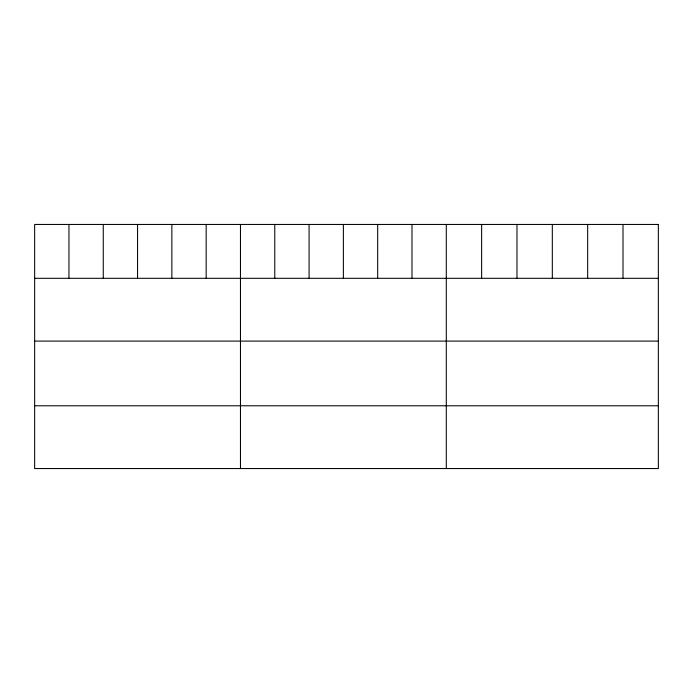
<?xml version="1.0" encoding="UTF-8"?>
<svg xmlns="http://www.w3.org/2000/svg" width="693" height="693" viewBox="0 0 693 693"><rect width="100%" height="100%" fill="white"/><g stroke="black" fill="none" stroke-linecap="round" stroke-linejoin="round"><path stroke-width="1.04" d="M34.65 278.309L658.35 278.309M34.65 341.095L658.35 341.095M34.65 405.777L658.35 405.777M623.007 224.445L623.007 278.309M587.664 224.445L587.664 278.309M552.321 224.445L552.321 278.309M516.978 224.445L516.978 278.309M481.635 224.445L481.635 278.309M446.292 224.445L446.292 468.555M411.988 224.445L411.988 278.309M377.685 224.445L377.685 278.309M343.381 224.445L343.381 278.309M309.078 224.445L309.078 278.309M274.774 224.445L274.774 278.309M240.471 224.445L240.471 468.555M206.167 224.445L206.167 278.309M171.864 224.445L171.864 278.309M137.56 224.445L137.56 278.309M103.257 224.445L103.257 278.309M68.953 224.445L68.953 278.309M658.35 224.445L34.65 224.445L34.65 468.555L658.35 468.555L658.35 224.445"/></g></svg>
